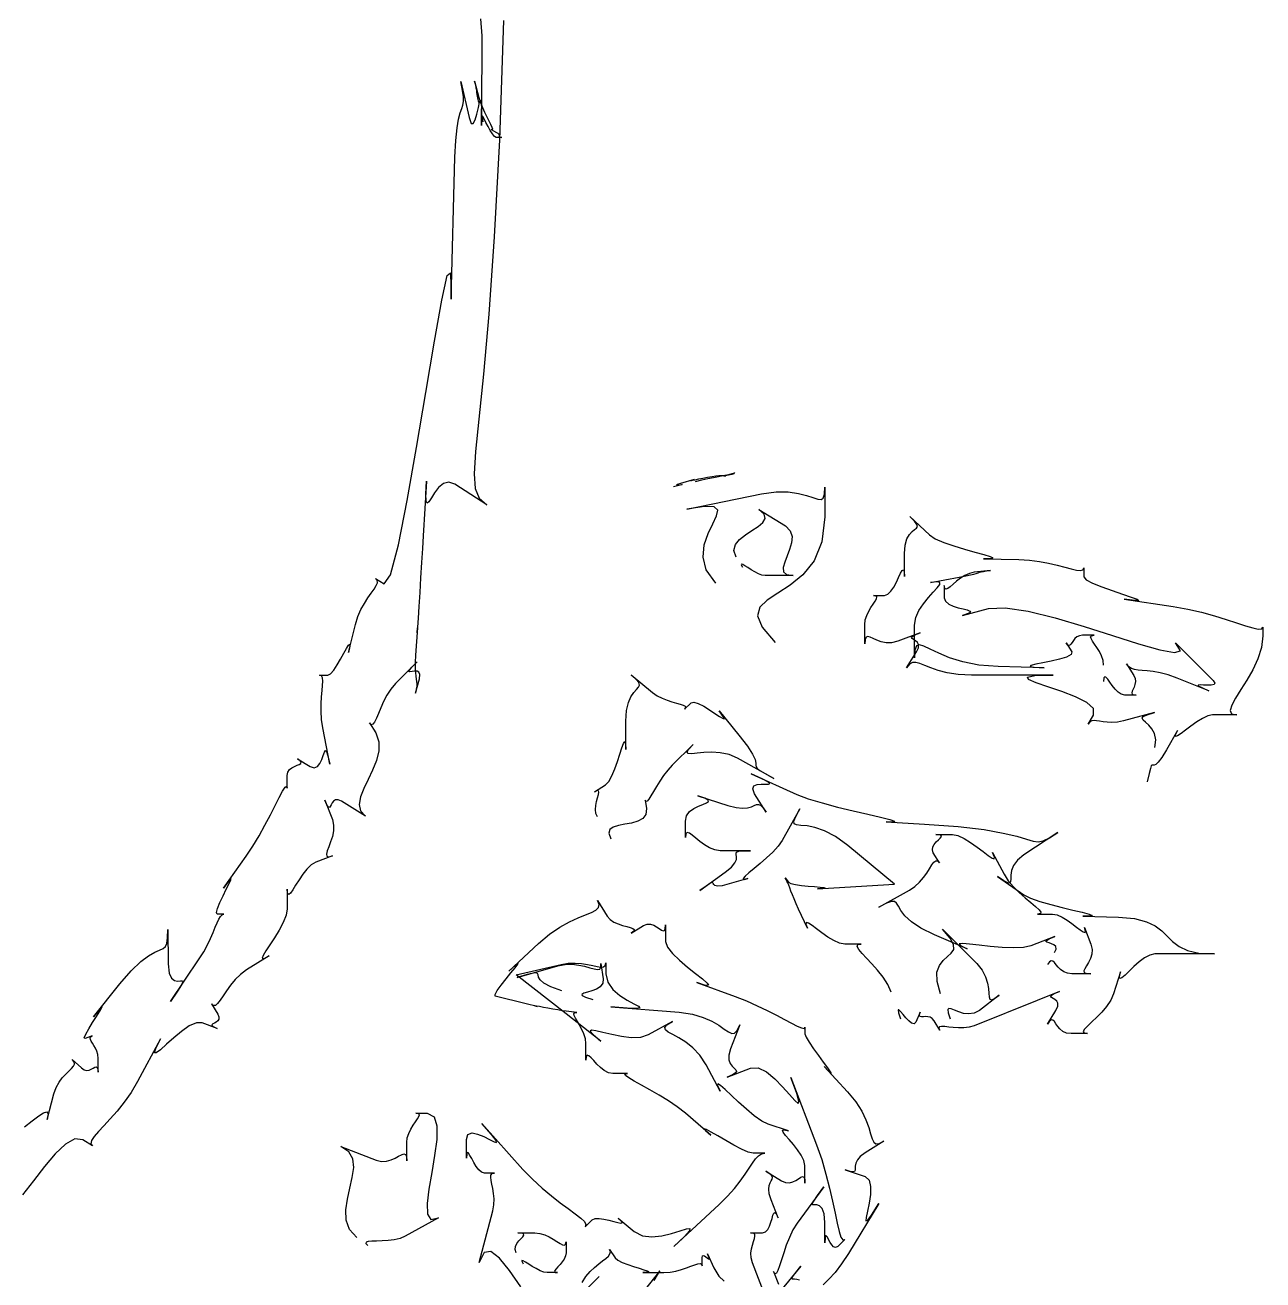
# Model space of a CAD drawing. Extents: x 20 to 243, y 20 to 241.
# Drawn here: x 181.1 to 243.3, y 68.6 to 131.6 of the extents above; entities that cross this region are included whole.
import ezdxf

# ---------------------------------------------------------------- set-up
doc = ezdxf.new("R2010")
doc.units = 0

msp = doc.modelspace()

# ---------------------------------------------------------------- linework, layer by layer
for points in [[(205.147, 131.876), (204.934, 125.883), (204.676, 121.009), (204.398, 117.129), (204.131, 114.122), (203.901, 111.865), (203.737, 110.237), (203.667, 109.114), (203.719, 108.374), (203.921, 107.894), (204.301, 107.553), (202.705, 108.596), (202.396, 108.699), (202.123, 108.622), (201.885, 108.424), (201.684, 108.167), (201.519, 107.91), (201.392, 107.714), (201.303, 107.639), (201.252, 107.745), (201.241, 108.093), (201.268, 108.742), (201.11, 106.006), (201.072, 105.372), (201.028, 104.654), (200.981, 103.898), (200.934, 103.15), (200.89, 102.456), (200.852, 101.861), (200.824, 101.41), (200.808, 101.149), (200.808, 101.124), (200.827, 101.381), (200.729, 100.006), (200.711, 99.638), (200.71, 99.35), (200.721, 99.125), (200.74, 98.951), (200.761, 98.81), (200.779, 98.689), (200.789, 98.573), (200.785, 98.446), (200.762, 98.294), (200.716, 98.101), (200.917, 98.827), (200.946, 99.044), (200.898, 99.162), (200.798, 99.207), (200.673, 99.206), (200.547, 99.184), (200.446, 99.167), (200.395, 99.181), (200.42, 99.251), (200.546, 99.404), (200.799, 99.666), (199.718, 98.585), (199.481, 98.307), (199.282, 98.001), (199.115, 97.684), (198.976, 97.373), (198.858, 97.085), (198.757, 96.839), (198.667, 96.65), (198.583, 96.538), (198.499, 96.518), (198.41, 96.609), (198.722, 96.104), (198.886, 95.665), (198.887, 95.2), (198.768, 94.722), (198.571, 94.241), (198.341, 93.769), (198.121, 93.316), (197.955, 92.895), (197.885, 92.516), (197.956, 92.192), (198.211, 91.932), (197.007, 92.676), (196.835, 92.75), (196.704, 92.744), (196.609, 92.682), (196.538, 92.589), (196.485, 92.488), (196.44, 92.405), (196.396, 92.363), (196.342, 92.387), (196.271, 92.5), (196.175, 92.728), (196.549, 91.753), (196.611, 91.472), (196.603, 91.184), (196.546, 90.899), (196.461, 90.629), (196.368, 90.385), (196.29, 90.177), (196.248, 90.018), (196.262, 89.917), (196.355, 89.887), (196.546, 89.938), (195.719, 89.62), (195.487, 89.482), (195.266, 89.268), (195.06, 89.007), (194.872, 88.728), (194.704, 88.458), (194.56, 88.228), (194.443, 88.064), (194.356, 87.997), (194.301, 88.053), (194.282, 88.263), (194.282, 87.278), (194.226, 86.954), (194.079, 86.587), (193.872, 86.201), (193.636, 85.819), (193.403, 85.464), (193.203, 85.16), (193.068, 84.93), (193.029, 84.797), (193.118, 84.784), (193.365, 84.914), (192.243, 84.214), (191.93, 83.982), (191.659, 83.717), (191.427, 83.438), (191.228, 83.16), (191.058, 82.902), (190.912, 82.681), (190.785, 82.514), (190.672, 82.419), (190.569, 82.412), (190.47, 82.511), (190.795, 81.985), (190.853, 81.845), (190.845, 81.736), (190.79, 81.653), (190.708, 81.588), (190.62, 81.537), (190.545, 81.493), (190.502, 81.45), (190.512, 81.402), (190.594, 81.343), (190.768, 81.266), (190.012, 81.556), (189.717, 81.555), (189.359, 81.391), (188.969, 81.12), (188.577, 80.795), (188.216, 80.471), (187.914, 80.201), (187.703, 80.04), (187.613, 80.042), (187.676, 80.26), (187.921, 80.75), (186.766, 78.606), (186.439, 78.058), (186.089, 77.563), (185.732, 77.12), (185.385, 76.726), (185.067, 76.382), (184.794, 76.087), (184.584, 75.839), (184.453, 75.638), (184.42, 75.482), (184.501, 75.371), (184.021, 75.667), (183.61, 75.719), (183.141, 75.462), (182.628, 74.973), (182.088, 74.332), (181.536, 73.617), (180.986, 72.906)], [(181.092, 76.334), (181.478, 76.628), (181.8, 76.872), (182.047, 77.034), (182.208, 77.081), (182.272, 76.978), (182.228, 76.692), (182.566, 77.984), (182.677, 78.299), (182.821, 78.562), (182.984, 78.781), (183.152, 78.963), (183.311, 79.117), (183.447, 79.249), (183.547, 79.367), (183.596, 79.479), (183.58, 79.591), (183.486, 79.713), (183.946, 79.285), (184.081, 79.193), (184.209, 79.164), (184.329, 79.179), (184.439, 79.222), (184.536, 79.274), (184.62, 79.318), (184.688, 79.338), (184.739, 79.314), (184.771, 79.23), (184.782, 79.069), (184.782, 79.756), (184.764, 79.951), (184.717, 80.125), (184.65, 80.279), (184.574, 80.414), (184.5, 80.531), (184.435, 80.632), (184.392, 80.717), (184.379, 80.788), (184.408, 80.847), (184.487, 80.894), (184.127, 80.756), (184.087, 80.798), (184.159, 80.976), (184.309, 81.245), (184.501, 81.559), (184.699, 81.873), (184.869, 82.142), (184.974, 82.32), (184.98, 82.362), (184.851, 82.222), (184.552, 81.856), (185.872, 83.506), (186.445, 84.167), (186.924, 84.622), (187.314, 84.915), (187.626, 85.092), (187.866, 85.198), (188.043, 85.277), (188.164, 85.376), (188.238, 85.539), (188.273, 85.812), (188.277, 86.239), (188.308, 84.506), (188.358, 84.05), (188.471, 83.787), (188.619, 83.667), (188.777, 83.639), (188.917, 83.654), (189.014, 83.662), (189.039, 83.613), (188.967, 83.457), (188.77, 83.144), (188.423, 82.624), (189.862, 84.756), (190.091, 85.12), (190.28, 85.465), (190.435, 85.788), (190.562, 86.083), (190.669, 86.345), (190.76, 86.57), (190.843, 86.754), (190.924, 86.891), (191.009, 86.976), (191.103, 87.006), (190.764, 87.006), (190.721, 87.086), (190.775, 87.295), (190.896, 87.59), (191.055, 87.926), (191.219, 88.259), (191.36, 88.543), (191.446, 88.735), (191.448, 88.791), (191.335, 88.665), (191.077, 88.313), (192.214, 89.91), (192.548, 90.412), (192.866, 90.941), (193.162, 91.474), (193.433, 91.989), (193.675, 92.46), (193.882, 92.864), (194.05, 93.177), (194.176, 93.376), (194.255, 93.436), (194.282, 93.334), (194.282, 93.969), (194.313, 94.137), (194.396, 94.263), (194.512, 94.357), (194.645, 94.426), (194.776, 94.48), (194.888, 94.526), (194.964, 94.573), (194.986, 94.63), (194.936, 94.705), (194.797, 94.806), (195.427, 94.416), (195.637, 94.35), (195.8, 94.416), (195.923, 94.571), (196.016, 94.772), (196.086, 94.975), (196.144, 95.139), (196.197, 95.219), (196.254, 95.173), (196.324, 94.957), (196.415, 94.529), (196.066, 96.357), (196.005, 96.786), (195.981, 97.192), (195.985, 97.572), (196.006, 97.919), (196.033, 98.228), (196.056, 98.493), (196.064, 98.709), (196.048, 98.87), (195.996, 98.971), (195.898, 99.006), (196.312, 99.006), (196.452, 99.076), (196.613, 99.259), (196.786, 99.517), (196.958, 99.811), (197.119, 100.102), (197.257, 100.351), (197.361, 100.519), (197.419, 100.567), (197.42, 100.457), (197.352, 100.149), (197.703, 101.547), (197.828, 101.944), (197.985, 102.298), (198.159, 102.611), (198.336, 102.886), (198.503, 103.125), (198.647, 103.33), (198.753, 103.504), (198.807, 103.649), (198.796, 103.768), (198.706, 103.862), (199.153, 103.586), (199.469, 104.044), (199.864, 105.545), (200.309, 107.777), (200.777, 110.431), (201.24, 113.199), (201.67, 115.769), (202.04, 117.832), (202.321, 119.079), (202.487, 119.2), (202.51, 117.885), (202.705, 125.006), (202.746, 125.855), (202.81, 126.479), (202.887, 126.923), (202.967, 127.232), (203.042, 127.453), (203.101, 127.63), (203.135, 127.81), (203.134, 128.037), (203.09, 128.356), (202.991, 128.815), (203.419, 127.006), (203.526, 126.71), (203.627, 126.696), (203.721, 126.879), (203.805, 127.175), (203.879, 127.5), (203.941, 127.768), (203.989, 127.897), (204.022, 127.801), (204.037, 127.397), (204.035, 126.6), (204.076, 130.006), (204.064, 131.104), (204.011, 131.961)], [(203.898, 127.756), (203.847, 127.998), (203.817, 128.158), (203.802, 128.257), (203.797, 128.313), (203.798, 128.345), (203.798, 128.373), (203.793, 128.417), (203.777, 128.495), (203.745, 128.626), (203.692, 128.831), (203.91, 128.006), (203.988, 127.757), (204.084, 127.508), (204.19, 127.268), (204.299, 127.042), (204.401, 126.839), (204.488, 126.664), (204.553, 126.525), (204.586, 126.429), (204.58, 126.383), (204.526, 126.394), (204.794, 126.256), (204.86, 126.216), (204.898, 126.177), (204.917, 126.141), (204.924, 126.109), (204.923, 126.079), (204.923, 126.054), (204.93, 126.034), (204.95, 126.019), (204.99, 126.009), (205.057, 126.006), (204.782, 126.006), (204.691, 126.054), (204.586, 126.18), (204.476, 126.358), (204.366, 126.56), (204.263, 126.761), (204.176, 126.932), (204.109, 127.048), (204.072, 127.081), (204.069, 127.005), (204.109, 126.794)], [(214.782, 108.731), (215.103, 108.807), (215.404, 108.875), (215.682, 108.935), (215.935, 108.986), (216.159, 109.032), (216.351, 109.07), (216.508, 109.103), (216.628, 109.131), (216.708, 109.155), (216.745, 109.174), (216.699, 109.115), (216.667, 109.097), (216.606, 109.08), (216.526, 109.065), (216.438, 109.051), (216.352, 109.038), (216.279, 109.027), (216.228, 109.018), (216.21, 109.012), (216.236, 109.007), (216.315, 109.006), (215.949, 109.006), (215.807, 108.996), (215.614, 108.968), (215.392, 108.929), (215.16, 108.884), (214.939, 108.84), (214.75, 108.803), (214.613, 108.777), (214.548, 108.77), (214.577, 108.787), (214.72, 108.833), (214.032, 108.622), (213.885, 108.574), (213.837, 108.55), (213.861, 108.545), (213.929, 108.552), (214.012, 108.563), (214.082, 108.573), (214.113, 108.574), (214.075, 108.56), (213.941, 108.524), (213.682, 108.46)], [(215.809, 103.622), (215.329, 104.287), (215.164, 104.936), (215.223, 105.55), (215.416, 106.111), (215.654, 106.601), (215.846, 107.001), (215.901, 107.293), (215.73, 107.458), (215.243, 107.478), (214.348, 107.335), (218.107, 108.104), (218.834, 108.204), (219.446, 108.203), (219.951, 108.134), (220.359, 108.029), (220.68, 107.92), (220.921, 107.839), (221.093, 107.818), (221.204, 107.891), (221.264, 108.089), (221.282, 108.444), (221.282, 106.962), (221.132, 105.699), (220.737, 104.748), (220.18, 104.044), (219.546, 103.522), (218.918, 103.12), (218.379, 102.772), (218.013, 102.414), (217.904, 101.983), (218.135, 101.413), (218.789, 100.642)], [(216.825, 104.937), (216.713, 105.272), (216.787, 105.565), (216.997, 105.824), (217.291, 106.055), (217.618, 106.268), (217.927, 106.47), (218.167, 106.668), (218.288, 106.87), (218.238, 107.085), (217.966, 107.319), (219.298, 106.496), (219.543, 106.258), (219.633, 105.972), (219.61, 105.653), (219.513, 105.321), (219.385, 104.992), (219.264, 104.683), (219.193, 104.413), (219.212, 104.199), (219.362, 104.057), (219.683, 104.006), (218.282, 104.006), (218.124, 104.032), (217.947, 104.099), (217.762, 104.193), (217.58, 104.301), (217.411, 104.408), (217.266, 104.499), (217.156, 104.56), (217.092, 104.578), (217.083, 104.538), (217.141, 104.425)], [(237.861, 95.373), (237.898, 95.764), (237.835, 96.074), (237.706, 96.315), (237.546, 96.5), (237.389, 96.641), (237.268, 96.75), (237.219, 96.84), (237.275, 96.925), (237.47, 97.015), (237.84, 97.124), (236.281, 96.716), (235.971, 96.653), (235.699, 96.631), (235.463, 96.637), (235.258, 96.661), (235.081, 96.692), (234.929, 96.718), (234.799, 96.729), (234.686, 96.712), (234.589, 96.657), (234.502, 96.553), (234.775, 96.995), (234.776, 97.323), (234.436, 97.634), (233.867, 97.923), (233.178, 98.187), (232.482, 98.421), (231.888, 98.621), (231.508, 98.783), (231.451, 98.905), (231.829, 98.98), (232.753, 99.006), (228.641, 99.006), (227.98, 99.038), (227.429, 99.121), (226.974, 99.237), (226.603, 99.366), (226.302, 99.49), (226.057, 99.59), (225.857, 99.646), (225.688, 99.641), (225.536, 99.555), (225.388, 99.368), (225.887, 100.176), (225.98, 100.382), (225.985, 100.537), (225.928, 100.649), (225.838, 100.73), (225.739, 100.79), (225.659, 100.84), (225.625, 100.889), (225.664, 100.947), (225.801, 101.027), (226.065, 101.137), (224.946, 100.707), (224.635, 100.628), (224.356, 100.626), (224.108, 100.677), (223.891, 100.758), (223.707, 100.846), (223.555, 100.918), (223.436, 100.95), (223.351, 100.92), (223.299, 100.804), (223.282, 100.579), (223.282, 101.537), (223.31, 101.775), (223.382, 102), (223.483, 102.211), (223.599, 102.403), (223.713, 102.575), (223.811, 102.722), (223.877, 102.842), (223.896, 102.931), (223.853, 102.987), (223.732, 103.006), (224.282, 103.006), (224.444, 103.064), (224.597, 103.216), (224.741, 103.43), (224.872, 103.674), (224.988, 103.915), (225.088, 104.121), (225.17, 104.26), (225.231, 104.301), (225.269, 104.209), (225.282, 103.954), (225.282, 105.113), (225.316, 105.54), (225.404, 105.849), (225.526, 106.065), (225.66, 106.211), (225.785, 106.311), (225.881, 106.389), (225.927, 106.469), (225.902, 106.575), (225.785, 106.732), (225.555, 106.963), (226.532, 106.043), (226.823, 105.851), (227.25, 105.667), (227.759, 105.492), (228.299, 105.332), (228.816, 105.188), (229.26, 105.065), (229.577, 104.965), (229.715, 104.892), (229.622, 104.85), (229.245, 104.841), (231.032, 104.811), (231.557, 104.78), (232.056, 104.713), (232.522, 104.622), (232.948, 104.521), (233.327, 104.421), (233.653, 104.336), (233.918, 104.278), (234.116, 104.259), (234.239, 104.292), (234.282, 104.39), (234.282, 103.942), (234.406, 103.792), (234.73, 103.619), (235.187, 103.433), (235.708, 103.249), (236.223, 103.077), (236.663, 102.929), (236.961, 102.818), (237.047, 102.756), (236.852, 102.754), (236.307, 102.825), (238.782, 102.454), (239.509, 102.323), (240.2, 102.161), (240.846, 101.982), (241.435, 101.801), (241.96, 101.63), (242.411, 101.484), (242.778, 101.376), (243.052, 101.319), (243.223, 101.328), (243.282, 101.417), (243.282, 100.974), (243.213, 100.401), (243.029, 99.831), (242.77, 99.278), (242.471, 98.756), (242.171, 98.277), (241.908, 97.855), (241.719, 97.504), (241.64, 97.236), (241.711, 97.066), (241.968, 97.006), (240.758, 97.006), (240.519, 96.958), (240.246, 96.832), (239.956, 96.654), (239.668, 96.452), (239.4, 96.251), (239.171, 96.08), (238.998, 95.964), (238.899, 95.931), (238.892, 96.007), (238.997, 96.219), (238.444, 95.256), (238.202, 94.865), (238.024, 94.634), (237.899, 94.522), (237.814, 94.489), (237.756, 94.493), (237.715, 94.494), (237.678, 94.451), (237.634, 94.323), (237.569, 94.069), (237.472, 93.649)], [(235.282, 99.506), (235.253, 99.749), (235.177, 99.979), (235.069, 100.194), (234.947, 100.39), (234.825, 100.565), (234.722, 100.716), (234.652, 100.838), (234.631, 100.929), (234.677, 100.986), (234.806, 101.006), (234.223, 101.006), (234.066, 100.983), (233.941, 100.923), (233.841, 100.838), (233.762, 100.741), (233.698, 100.646), (233.642, 100.564), (233.59, 100.509), (233.536, 100.493), (233.473, 100.529), (233.396, 100.63), (233.68, 100.17), (233.648, 100.038), (233.424, 99.917), (233.071, 99.808), (232.652, 99.71), (232.231, 99.624), (231.87, 99.551), (231.634, 99.489), (231.585, 99.441), (231.788, 99.404), (232.304, 99.381), (229.99, 99.437), (229.023, 99.515), (228.21, 99.674), (227.54, 99.881), (226.999, 100.103), (226.575, 100.306), (226.257, 100.458), (226.03, 100.524), (225.884, 100.471), (225.806, 100.266), (225.782, 99.876), (225.782, 101.523), (225.844, 101.898), (226.005, 102.257), (226.229, 102.593), (226.482, 102.898), (226.727, 103.164), (226.93, 103.385), (227.053, 103.552), (227.062, 103.658), (226.922, 103.696), (226.595, 103.657), (228.032, 103.923), (228.355, 103.986), (228.592, 104.037), (228.762, 104.08), (228.883, 104.116), (228.974, 104.145), (229.053, 104.171), (229.137, 104.193), (229.245, 104.216), (229.396, 104.239), (229.607, 104.264), (228.782, 104.173), (228.54, 104.115), (228.309, 104.009), (228.094, 103.872), (227.898, 103.721), (227.723, 103.573), (227.572, 103.447), (227.45, 103.36), (227.359, 103.329), (227.302, 103.371), (227.282, 103.504), (227.282, 102.889), (227.343, 102.714), (227.501, 102.577), (227.724, 102.473), (227.977, 102.393), (228.224, 102.33), (228.432, 102.277), (228.567, 102.225), (228.594, 102.169), (228.479, 102.099), (228.187, 102.009), (229.492, 102.351), (230.343, 102.392), (231.498, 102.212), (232.852, 101.876), (234.298, 101.449), (235.727, 100.997), (237.034, 100.584), (238.11, 100.275), (238.849, 100.136), (239.143, 100.232), (238.886, 100.627), (240.782, 98.738), (240.871, 98.603), (240.826, 98.528), (240.687, 98.497), (240.495, 98.496), (240.294, 98.507), (240.123, 98.516), (240.023, 98.508), (240.038, 98.467), (240.207, 98.378), (240.571, 98.225), (238.982, 98.859), (238.521, 99.023), (238.12, 99.129), (237.774, 99.193), (237.477, 99.226), (237.225, 99.244), (237.011, 99.259), (236.831, 99.285), (236.678, 99.337), (236.547, 99.427), (236.434, 99.57), (236.791, 98.991), (236.861, 98.832), (236.878, 98.681), (236.857, 98.539), (236.815, 98.41), (236.765, 98.295), (236.722, 98.197), (236.701, 98.116), (236.718, 98.056), (236.787, 98.019), (236.924, 98.006), (236.341, 98.006), (236.17, 98.047), (236.007, 98.155), (235.855, 98.308), (235.717, 98.481), (235.593, 98.653), (235.487, 98.8), (235.401, 98.899), (235.336, 98.928), (235.296, 98.863), (235.282, 98.681)], [(209.857, 91.884), (209.787, 92.06), (209.767, 92.257), (209.783, 92.462), (209.821, 92.663), (209.866, 92.85), (209.905, 93.01), (209.923, 93.132), (209.905, 93.203), (209.838, 93.214), (209.707, 93.151), (210.266, 93.496), (210.43, 93.668), (210.586, 93.949), (210.732, 94.3), (210.865, 94.678), (210.984, 95.045), (211.085, 95.359), (211.168, 95.58), (211.23, 95.667), (211.269, 95.58), (211.282, 95.278), (211.282, 96.688), (211.319, 97.223), (211.413, 97.625), (211.543, 97.92), (211.686, 98.132), (211.82, 98.284), (211.922, 98.402), (211.969, 98.511), (211.94, 98.633), (211.811, 98.795), (211.561, 99.02), (212.624, 98.137), (212.857, 97.973), (213.106, 97.845), (213.359, 97.746), (213.603, 97.668), (213.828, 97.606), (214.02, 97.553), (214.169, 97.501), (214.262, 97.445), (214.287, 97.377), (214.233, 97.29), (214.559, 97.617), (214.705, 97.652), (214.927, 97.583), (215.196, 97.443), (215.484, 97.265), (215.761, 97.08), (215.998, 96.922), (216.167, 96.824), (216.237, 96.818), (216.181, 96.937), (215.969, 97.213), (216.967, 95.994), (217.395, 95.438), (217.651, 95.039), (217.779, 94.767), (217.822, 94.591), (217.823, 94.479), (217.826, 94.401), (217.874, 94.326), (218.012, 94.223), (218.281, 94.061), (218.726, 93.809), (216.901, 94.833), (216.47, 95.015), (216.029, 95.106), (215.601, 95.132), (215.206, 95.116), (214.863, 95.083), (214.594, 95.058), (214.419, 95.066), (214.359, 95.131), (214.433, 95.277), (214.663, 95.53), (213.616, 94.482), (213.391, 94.234), (213.184, 93.964), (212.994, 93.685), (212.822, 93.413), (212.671, 93.162), (212.541, 92.947), (212.434, 92.782), (212.351, 92.682), (212.292, 92.662), (212.26, 92.735), (212.321, 92.317), (212.295, 92.015), (212.137, 91.807), (211.884, 91.67), (211.572, 91.581), (211.239, 91.518), (210.921, 91.457), (210.655, 91.377), (210.478, 91.253), (210.426, 91.064), (210.536, 90.786)], [(224.615, 83.082), (224.439, 83.474), (224.203, 83.846), (223.931, 84.193), (223.649, 84.511), (223.38, 84.794), (223.15, 85.037), (222.982, 85.234), (222.903, 85.382), (222.936, 85.474), (223.107, 85.506), (222.282, 85.506), (222.017, 85.554), (221.727, 85.68), (221.429, 85.858), (221.137, 86.06), (220.868, 86.261), (220.638, 86.432), (220.461, 86.548), (220.354, 86.581), (220.333, 86.505), (220.412, 86.294), (219.961, 87.256), (219.837, 87.528), (219.734, 87.768), (219.649, 87.978), (219.578, 88.161), (219.519, 88.319), (219.468, 88.455), (219.423, 88.571), (219.379, 88.67), (219.334, 88.754), (219.284, 88.825), (219.461, 88.605), (219.581, 88.544), (219.811, 88.493), (220.111, 88.451), (220.442, 88.416), (220.766, 88.386), (221.043, 88.361), (221.234, 88.338), (221.302, 88.317), (221.205, 88.295), (220.907, 88.271), (222.282, 88.355), (224.782, 88.506), (224.782, 88.506), (222.436, 90.46), (222.436, 90.46), (221.815, 90.91), (221.263, 91.197), (220.786, 91.358), (220.389, 91.435), (220.079, 91.465), (219.861, 91.488), (219.741, 91.543), (219.724, 91.67), (219.816, 91.907), (220.023, 92.295), (219.136, 90.71), (218.936, 90.422), (218.666, 90.125), (218.357, 89.831), (218.035, 89.552), (217.73, 89.298), (217.468, 89.08), (217.277, 88.908), (217.187, 88.796), (217.224, 88.752), (217.418, 88.788), (216.482, 88.521), (216.123, 88.436), (215.894, 88.416), (215.764, 88.441), (215.703, 88.491), (215.678, 88.545), (215.658, 88.585), (215.611, 88.589), (215.508, 88.539), (215.315, 88.413), (215.001, 88.193), (216.282, 89.108), (216.591, 89.363), (216.766, 89.576), (216.84, 89.749), (216.85, 89.887), (216.832, 89.994), (216.82, 90.072), (216.849, 90.126), (216.956, 90.16), (217.176, 90.177), (217.543, 90.18), (216.032, 90.186), (215.749, 90.228), (215.48, 90.335), (215.23, 90.486), (215, 90.657), (214.796, 90.827), (214.621, 90.972), (214.478, 91.07), (214.372, 91.098), (214.305, 91.035), (214.282, 90.856), (214.282, 91.667), (214.34, 91.945), (214.491, 92.156), (214.7, 92.315), (214.933, 92.432), (215.156, 92.519), (215.333, 92.59), (215.43, 92.656), (215.413, 92.729), (215.246, 92.822), (214.897, 92.946), (216.407, 92.466), (216.826, 92.361), (217.152, 92.329), (217.403, 92.349), (217.593, 92.4), (217.738, 92.458), (217.853, 92.504), (217.954, 92.515), (218.056, 92.47), (218.175, 92.347), (218.327, 92.125), (217.752, 93.055), (217.659, 93.298), (217.718, 93.443), (217.877, 93.515), (218.086, 93.539), (218.296, 93.539), (218.455, 93.54), (218.514, 93.566), (218.421, 93.643), (218.127, 93.794), (217.581, 94.045), (219.877, 93.017), (220.442, 92.801), (221.141, 92.588), (221.913, 92.383), (222.698, 92.191), (223.438, 92.018), (224.072, 91.87), (224.54, 91.752), (224.784, 91.669), (224.743, 91.628), (224.357, 91.633), (226.282, 91.532), (227.984, 91.408), (229.281, 91.251), (230.24, 91.08), (230.925, 90.915), (231.403, 90.774), (231.739, 90.677), (231.999, 90.643), (232.25, 90.691), (232.556, 90.839), (232.984, 91.108), (231.282, 89.991), (230.957, 89.723), (230.759, 89.453), (230.658, 89.195), (230.621, 88.963), (230.615, 88.771), (230.61, 88.632), (230.573, 88.561), (230.471, 88.572), (230.274, 88.677), (229.949, 88.892), (231.282, 87.979), (231.614, 87.81), (232.079, 87.645), (232.624, 87.488), (233.196, 87.342), (233.743, 87.211), (234.212, 87.099), (234.549, 87.009), (234.702, 86.944), (234.618, 86.909), (234.245, 86.908), (236.032, 86.854), (236.837, 86.78), (237.432, 86.626), (237.869, 86.414), (238.2, 86.163), (238.475, 85.895), (238.748, 85.63), (239.071, 85.388), (239.494, 85.189), (240.07, 85.055), (240.85, 85.006), (237.849, 85.006), (237.6, 84.951), (237.335, 84.807), (237.065, 84.604), (236.804, 84.372), (236.564, 84.144), (236.358, 83.948), (236.199, 83.815), (236.1, 83.777), (236.073, 83.864), (236.131, 84.106), (235.782, 83.006), (235.639, 82.683), (235.433, 82.376), (235.191, 82.089), (234.935, 81.827), (234.69, 81.594), (234.481, 81.393), (234.33, 81.23), (234.263, 81.108), (234.304, 81.032), (234.476, 81.006), (233.656, 81.006), (233.419, 81.038), (233.233, 81.122), (233.088, 81.24), (232.976, 81.373), (232.886, 81.504), (232.81, 81.614), (232.739, 81.685), (232.663, 81.699), (232.572, 81.638), (232.458, 81.482), (232.887, 82.176), (232.981, 82.383), (232.986, 82.536), (232.93, 82.645), (232.839, 82.723), (232.741, 82.779), (232.661, 82.826), (232.628, 82.873), (232.667, 82.932), (232.806, 83.014), (233.072, 83.129), (231.946, 82.676), (228.782, 81.399), (228.782, 81.399), (228.525, 81.324), (228.258, 81.293), (227.991, 81.293), (227.734, 81.313), (227.5, 81.34), (227.3, 81.363), (227.143, 81.37), (227.042, 81.35), (227.008, 81.289), (227.05, 81.178), (226.767, 81.649), (226.672, 81.762), (226.564, 81.827), (226.45, 81.856), (226.336, 81.862), (226.23, 81.856), (226.139, 81.851), (226.07, 81.86), (226.031, 81.894), (226.029, 81.967), (226.071, 82.09), (225.85, 81.582), (225.762, 81.499), (225.64, 81.532), (225.498, 81.646), (225.349, 81.805), (225.207, 81.974), (225.085, 82.119), (224.997, 82.204), (224.957, 82.194), (224.978, 82.054), (225.074, 81.748)], [(232.823, 85.073), (232.895, 85.252), (232.874, 85.379), (232.788, 85.465), (232.667, 85.523), (232.539, 85.562), (232.435, 85.595), (232.384, 85.633), (232.414, 85.686), (232.555, 85.767), (232.836, 85.886), (231.632, 85.413), (231.251, 85.33), (230.75, 85.311), (230.18, 85.336), (229.591, 85.389), (229.032, 85.451), (228.553, 85.503), (228.203, 85.529), (228.034, 85.509), (228.093, 85.426), (228.432, 85.261), (226.782, 85.965), (226.103, 86.301), (225.625, 86.625), (225.306, 86.924), (225.103, 87.188), (224.975, 87.404), (224.88, 87.561), (224.776, 87.647), (224.621, 87.649), (224.373, 87.558), (223.991, 87.359), (225.538, 88.211), (225.807, 88.392), (226.036, 88.606), (226.23, 88.838), (226.395, 89.07), (226.535, 89.287), (226.655, 89.474), (226.761, 89.613), (226.857, 89.689), (226.949, 89.686), (227.04, 89.588), (226.729, 90.091), (226.68, 90.239), (226.703, 90.38), (226.777, 90.511), (226.879, 90.631), (226.987, 90.737), (227.08, 90.829), (227.135, 90.904), (227.129, 90.959), (227.042, 90.994), (226.85, 91.006), (227.688, 91.006), (227.964, 90.951), (228.275, 90.807), (228.602, 90.604), (228.925, 90.372), (229.226, 90.144), (229.483, 89.948), (229.678, 89.815), (229.791, 89.777), (229.803, 89.864), (229.693, 90.106), (230.282, 89.006), (230.492, 88.683), (230.755, 88.376), (231.046, 88.089), (231.343, 87.827), (231.624, 87.594), (231.864, 87.393), (232.041, 87.23), (232.132, 87.108), (232.114, 87.032), (231.963, 87.006), (232.71, 87.006), (232.946, 86.965), (233.196, 86.857), (233.449, 86.704), (233.693, 86.531), (233.917, 86.359), (234.11, 86.212), (234.259, 86.113), (234.352, 86.084), (234.379, 86.149), (234.327, 86.331), (234.644, 85.506), (234.705, 85.238), (234.689, 84.993), (234.621, 84.772), (234.523, 84.576), (234.42, 84.407), (234.334, 84.266), (234.29, 84.154), (234.31, 84.073), (234.418, 84.023), (234.639, 84.006), (233.692, 84.006), (233.463, 84.035), (233.276, 84.112), (233.124, 84.221), (233, 84.344), (232.897, 84.466), (232.809, 84.571), (232.728, 84.641), (232.647, 84.662), (232.561, 84.615), (232.461, 84.486)], [(206.017, 68.301), (205.438, 69.114), (204.933, 69.734), (204.509, 70.069), (204.17, 70.026), (203.92, 69.513), (204.599, 72.108), (204.654, 72.415), (204.665, 72.706), (204.644, 72.978), (204.604, 73.227), (204.558, 73.449), (204.519, 73.639), (204.5, 73.793), (204.513, 73.909), (204.571, 73.981), (204.687, 74.006), (204.188, 74.006), (204.042, 74.052), (203.903, 74.173), (203.773, 74.344), (203.654, 74.538), (203.548, 74.731), (203.458, 74.895), (203.384, 75.006), (203.328, 75.038), (203.294, 74.965), (203.282, 74.762), (203.282, 75.686), (203.359, 75.943), (203.561, 76.018), (203.839, 75.964), (204.148, 75.835), (204.442, 75.685), (204.675, 75.567), (204.798, 75.536), (204.768, 75.645), (204.536, 75.948), (204.056, 76.499), (206.118, 74.189), (206.595, 73.693), (207.076, 73.252), (207.548, 72.861), (207.993, 72.519), (208.397, 72.221), (208.744, 71.966), (209.018, 71.749), (209.203, 71.568), (209.283, 71.419), (209.243, 71.3), (209.594, 71.652), (209.738, 71.721), (209.943, 71.731), (210.185, 71.698), (210.439, 71.64), (210.683, 71.574), (210.892, 71.518), (211.042, 71.489), (211.109, 71.505), (211.069, 71.582), (210.899, 71.739), (211.711, 71.065), (212.121, 70.858), (212.599, 70.805), (213.102, 70.86), (213.587, 70.976), (214.011, 71.105), (214.331, 71.202), (214.503, 71.218), (214.484, 71.107), (214.232, 70.822), (213.703, 70.316), (215.975, 72.422), (216.396, 72.84), (216.745, 73.237), (217.034, 73.607), (217.274, 73.946), (217.474, 74.247), (217.647, 74.506), (217.802, 74.717), (217.951, 74.874), (218.104, 74.972), (218.273, 75.006), (217.675, 75.006), (217.436, 75.061), (217.103, 75.205), (216.713, 75.408), (216.304, 75.64), (215.913, 75.869), (215.578, 76.064), (215.337, 76.197), (215.227, 76.235), (215.286, 76.148), (215.55, 75.906), (214.282, 77.006), (213.872, 77.329), (213.421, 77.636), (212.954, 77.923), (212.496, 78.185), (212.073, 78.419), (211.71, 78.619), (211.432, 78.782), (211.267, 78.904), (211.237, 78.98), (211.37, 79.006), (210.629, 79.006), (210.411, 79.047), (210.204, 79.155), (210.011, 79.308), (209.835, 79.481), (209.678, 79.653), (209.543, 79.8), (209.433, 79.899), (209.351, 79.928), (209.3, 79.863), (209.282, 79.681), (209.282, 80.506), (209.255, 80.752), (209.182, 80.991), (209.081, 81.219), (208.965, 81.43), (208.851, 81.619), (208.753, 81.782), (208.687, 81.912), (208.668, 82.006), (208.711, 82.058), (208.832, 82.062), (208.282, 82.131), (208.093, 82.158), (207.867, 82.195), (207.622, 82.239), (207.376, 82.284), (207.145, 82.327), (206.946, 82.364), (206.799, 82.391), (206.719, 82.403), (206.724, 82.397), (206.832, 82.369), (206.282, 82.506), (204.731, 82.881), (204.731, 82.881), (204.716, 82.971), (204.828, 83.172), (205.026, 83.447), (205.269, 83.755), (205.517, 84.059), (205.728, 84.319), (205.864, 84.496), (205.882, 84.552), (205.743, 84.447), (205.406, 84.143), (206.905, 85.533), (207.455, 85.993), (207.976, 86.346), (208.459, 86.614), (208.892, 86.814), (209.265, 86.967), (209.567, 87.091), (209.787, 87.207), (209.916, 87.333), (209.942, 87.49), (209.856, 87.696), (210.345, 86.904), (210.491, 86.737), (210.681, 86.609), (210.896, 86.513), (211.118, 86.441), (211.328, 86.385), (211.509, 86.337), (211.64, 86.288), (211.705, 86.231), (211.684, 86.157), (211.559, 86.059), (212.17, 86.437), (212.354, 86.509), (212.526, 86.508), (212.687, 86.456), (212.832, 86.374), (212.961, 86.284), (213.071, 86.207), (213.16, 86.166), (213.227, 86.182), (213.268, 86.276), (213.282, 86.472), (213.282, 85.63), (213.378, 85.354), (213.631, 85.033), (213.986, 84.69), (214.391, 84.348), (214.791, 84.029), (215.134, 83.755), (215.366, 83.549), (215.432, 83.434), (215.281, 83.432), (214.857, 83.566), (216.782, 82.87), (217.348, 82.649), (217.885, 82.41), (218.387, 82.167), (218.846, 81.93), (219.254, 81.713), (219.604, 81.526), (219.89, 81.383), (220.103, 81.294), (220.236, 81.272), (220.282, 81.33), (220.282, 80.994), (220.341, 80.832), (220.495, 80.573), (220.712, 80.252), (220.959, 79.907), (221.204, 79.573), (221.413, 79.287), (221.555, 79.086), (221.595, 79.005), (221.503, 79.081), (221.244, 79.351), (222.42, 78.089), (222.835, 77.585), (223.135, 77.113), (223.344, 76.682), (223.485, 76.302), (223.582, 75.982), (223.659, 75.73), (223.74, 75.557), (223.849, 75.472), (224.009, 75.483), (224.245, 75.601), (223.307, 75.021), (223.062, 74.838), (222.914, 74.663), (222.838, 74.5), (222.81, 74.356), (222.807, 74.236), (222.803, 74.144), (222.775, 74.086), (222.699, 74.066), (222.55, 74.091), (222.306, 74.165), (223.308, 73.831), (223.507, 73.651), (223.582, 73.332), (223.568, 72.929), (223.501, 72.498), (223.417, 72.096), (223.352, 71.778), (223.34, 71.601), (223.419, 71.621), (223.624, 71.894), (223.989, 72.476), (222.461, 69.96), (222.12, 69.443), (221.792, 69.021), (221.484, 68.678), (221.201, 68.399)], [(227.092, 83.004), (226.917, 83.63), (226.913, 84.095), (227.031, 84.434), (227.223, 84.682), (227.439, 84.876), (227.631, 85.049), (227.751, 85.238), (227.749, 85.476), (227.577, 85.8), (227.186, 86.245), (228.909, 84.522), (229.182, 84.188), (229.355, 83.859), (229.452, 83.548), (229.497, 83.267), (229.514, 83.029), (229.529, 82.847), (229.564, 82.735), (229.645, 82.704), (229.796, 82.767), (230.041, 82.938), (229.04, 82.175), (228.773, 82.034), (228.504, 81.994), (228.245, 82.026), (228.006, 82.098), (227.797, 82.183), (227.629, 82.251), (227.512, 82.271), (227.457, 82.216), (227.474, 82.054), (227.573, 81.757)], [(218.335, 67.703), (217.644, 69.506), (217.58, 69.749), (217.569, 69.979), (217.596, 70.194), (217.645, 70.39), (217.701, 70.565), (217.749, 70.716), (217.773, 70.838), (217.758, 70.929), (217.69, 70.986), (217.552, 71.006), (218.144, 71.006), (218.3, 71.052), (218.419, 71.172), (218.509, 71.341), (218.576, 71.533), (218.628, 71.724), (218.673, 71.886), (218.719, 71.996), (218.772, 72.028), (218.841, 71.955), (218.932, 71.754), (218.581, 72.67), (218.49, 72.969), (218.465, 73.202), (218.485, 73.38), (218.532, 73.516), (218.587, 73.621), (218.632, 73.707), (218.646, 73.786), (218.613, 73.87), (218.512, 73.969), (218.325, 74.097), (219.112, 73.611), (219.313, 73.528), (219.5, 73.519), (219.671, 73.564), (219.824, 73.64), (219.957, 73.724), (220.07, 73.795), (220.16, 73.829), (220.227, 73.806), (220.268, 73.702), (220.282, 73.495), (220.282, 74.38), (220.232, 74.637), (220.099, 74.908), (219.912, 75.181), (219.699, 75.444), (219.489, 75.685), (219.308, 75.892), (219.187, 76.052), (219.152, 76.154), (219.231, 76.185), (219.454, 76.134), (218.442, 76.455), (218.109, 76.616), (217.734, 76.879), (217.34, 77.207), (216.95, 77.561), (216.588, 77.904), (216.278, 78.198), (216.043, 78.405), (215.906, 78.486), (215.892, 78.404), (216.023, 78.121), (215.316, 79.443), (215, 79.925), (214.651, 80.299), (214.293, 80.583), (213.952, 80.796), (213.651, 80.957), (213.415, 81.083), (213.271, 81.195), (213.241, 81.309), (213.352, 81.446), (213.628, 81.623), (212.406, 80.944), (212.017, 80.819), (211.556, 80.801), (211.062, 80.858), (210.576, 80.956), (210.137, 81.065), (209.784, 81.152), (209.557, 81.185), (209.496, 81.13), (209.639, 80.957), (210.028, 80.633), (208.282, 82.002), (205.782, 83.962), (205.782, 83.962), (208.032, 84.484), (208.032, 84.484), (208.396, 84.541), (208.741, 84.549), (209.064, 84.522), (209.359, 84.475), (209.621, 84.421), (209.846, 84.376), (210.03, 84.352), (210.167, 84.365), (210.252, 84.428), (210.282, 84.556), (210.282, 84.006), (210.382, 83.583), (210.638, 83.224), (210.985, 82.927), (211.359, 82.689), (211.695, 82.507), (211.928, 82.379), (211.993, 82.302), (211.826, 82.274), (211.361, 82.292), (210.535, 82.354), (213.965, 82.078), (214.631, 81.981), (215.174, 81.822), (215.611, 81.628), (215.956, 81.424), (216.227, 81.238), (216.438, 81.093), (216.606, 81.017), (216.746, 81.034), (216.875, 81.171), (217.007, 81.453), (216.542, 80.241), (216.461, 79.933), (216.467, 79.694), (216.532, 79.511), (216.629, 79.374), (216.731, 79.27), (216.811, 79.186), (216.842, 79.112), (216.797, 79.036), (216.649, 78.944), (216.37, 78.826), (217.547, 79.277), (217.934, 79.286), (218.349, 79.083), (218.765, 78.743), (219.158, 78.34), (219.501, 77.949), (219.769, 77.646), (219.936, 77.505), (219.977, 77.6), (219.866, 78.007), (219.577, 78.8), (220.865, 75.429), (221.123, 74.689), (221.338, 73.956), (221.517, 73.251), (221.667, 72.591), (221.792, 71.996), (221.9, 71.485), (221.996, 71.078), (222.088, 70.794), (222.18, 70.652), (222.281, 70.672), (221.926, 70.317), (221.822, 70.264), (221.723, 70.299), (221.631, 70.395), (221.547, 70.526), (221.471, 70.663), (221.407, 70.781), (221.354, 70.851), (221.315, 70.847), (221.291, 70.742), (221.282, 70.509), (221.282, 71.531), (221.245, 71.966), (221.148, 72.228), (221.018, 72.361), (220.879, 72.407), (220.755, 72.41), (220.671, 72.415), (220.652, 72.464), (220.723, 72.602), (220.908, 72.873), (221.232, 73.32), (219.893, 71.489), (219.681, 71.15), (219.5, 70.775), (219.346, 70.385), (219.216, 70.002), (219.105, 69.647), (219.009, 69.343), (218.925, 69.112), (218.849, 68.974), (218.777, 68.952), (218.705, 69.068), (218.95, 68.429)], [(208.07, 83.163), (207.519, 83.353), (207.174, 83.535), (206.985, 83.7), (206.902, 83.843), (206.875, 83.956), (206.854, 84.032), (206.788, 84.065), (206.629, 84.047), (206.326, 83.972), (205.829, 83.833), (207.865, 84.413), (208.24, 84.483), (208.593, 84.49), (208.92, 84.452), (209.215, 84.388), (209.473, 84.317), (209.689, 84.257), (209.858, 84.229), (209.974, 84.252), (210.033, 84.343), (210.028, 84.522), (210.154, 83.756), (210.131, 83.533), (210.003, 83.365), (209.807, 83.242), (209.58, 83.152), (209.358, 83.086), (209.179, 83.031), (209.079, 82.978), (209.096, 82.915), (209.265, 82.832), (209.623, 82.717)], [(197.782, 70.772), (197.409, 71.174), (197.239, 71.644), (197.219, 72.16), (197.299, 72.704), (197.426, 73.252), (197.55, 73.784), (197.618, 74.28), (197.579, 74.718), (197.382, 75.078), (196.974, 75.338), (198.741, 74.66), (199.017, 74.595), (199.269, 74.603), (199.496, 74.663), (199.697, 74.752), (199.87, 74.847), (200.015, 74.926), (200.13, 74.966), (200.214, 74.944), (200.265, 74.838), (200.282, 74.626), (200.282, 75.537), (200.31, 75.775), (200.385, 76), (200.49, 76.211), (200.61, 76.403), (200.728, 76.575), (200.829, 76.722), (200.898, 76.842), (200.917, 76.931), (200.873, 76.987), (200.747, 77.006), (201.316, 77.006), (201.653, 76.834), (201.793, 76.371), (201.787, 75.697), (201.684, 74.892), (201.536, 74.035), (201.393, 73.205), (201.305, 72.484), (201.324, 71.95), (201.499, 71.682), (201.881, 71.762), (200.206, 70.83), (199.948, 70.722), (199.657, 70.654), (199.352, 70.615), (199.05, 70.596), (198.769, 70.588), (198.528, 70.58), (198.346, 70.564), (198.241, 70.53), (198.23, 70.468), (198.332, 70.369)], [(205.782, 70.006), (205.725, 70.168), (205.743, 70.321), (205.812, 70.465), (205.912, 70.596), (206.018, 70.712), (206.109, 70.812), (206.161, 70.894), (206.154, 70.955), (206.062, 70.993), (205.866, 71.006), (206.723, 71.006), (206.975, 70.979), (207.214, 70.906), (207.438, 70.805), (207.642, 70.689), (207.824, 70.575), (207.98, 70.477), (208.107, 70.411), (208.202, 70.392), (208.262, 70.435), (208.282, 70.556), (208.282, 70.006), (208.256, 69.844), (208.188, 69.691), (208.093, 69.548), (207.984, 69.416), (207.876, 69.3), (207.784, 69.2), (207.722, 69.118), (207.704, 69.057), (207.745, 69.019), (207.859, 69.006), (207.341, 69.006), (207.172, 69.034), (206.983, 69.106), (206.785, 69.207), (206.59, 69.323), (206.41, 69.437), (206.255, 69.535), (206.138, 69.601), (206.069, 69.62), (206.06, 69.577), (206.122, 69.456)], [(209.087, 68.506), (209.285, 68.809), (209.497, 69.062), (209.714, 69.272), (209.924, 69.448), (210.117, 69.595), (210.282, 69.722), (210.41, 69.835), (210.489, 69.943), (210.509, 70.051), (210.46, 70.169), (210.752, 69.756), (210.89, 69.635), (211.11, 69.52), (211.38, 69.412), (211.672, 69.314), (211.953, 69.226), (212.194, 69.151), (212.364, 69.09), (212.433, 69.044), (212.37, 69.016), (212.145, 69.006), (213.199, 69.006), (213.509, 69.027), (213.803, 69.081), (214.078, 69.157), (214.33, 69.244), (214.554, 69.329), (214.747, 69.403), (214.903, 69.453), (215.02, 69.467), (215.093, 69.434), (215.117, 69.344), (215.12, 69.756), (215.136, 69.843), (215.179, 69.868), (215.238, 69.849), (215.306, 69.802), (215.373, 69.747), (215.43, 69.699), (215.468, 69.678), (215.48, 69.7), (215.455, 69.782), (215.385, 69.944), (215.703, 69.256), (215.959, 68.827), (216.228, 68.582)], [(220.009, 68.63), (219.872, 68.667), (219.749, 68.673), (219.661, 68.678), (219.629, 68.715), (219.674, 68.817), (219.818, 69.014), (220.081, 69.339), (218.98, 68.006)], [(209.635, 68.495), (209.952, 68.819), (208.63, 67.497)], [(212.711, 68.608), (212.994, 69.1), (211.482, 67.203)]]:
    msp.add_lwpolyline(points)

doc.saveas('drawing.dxf')
